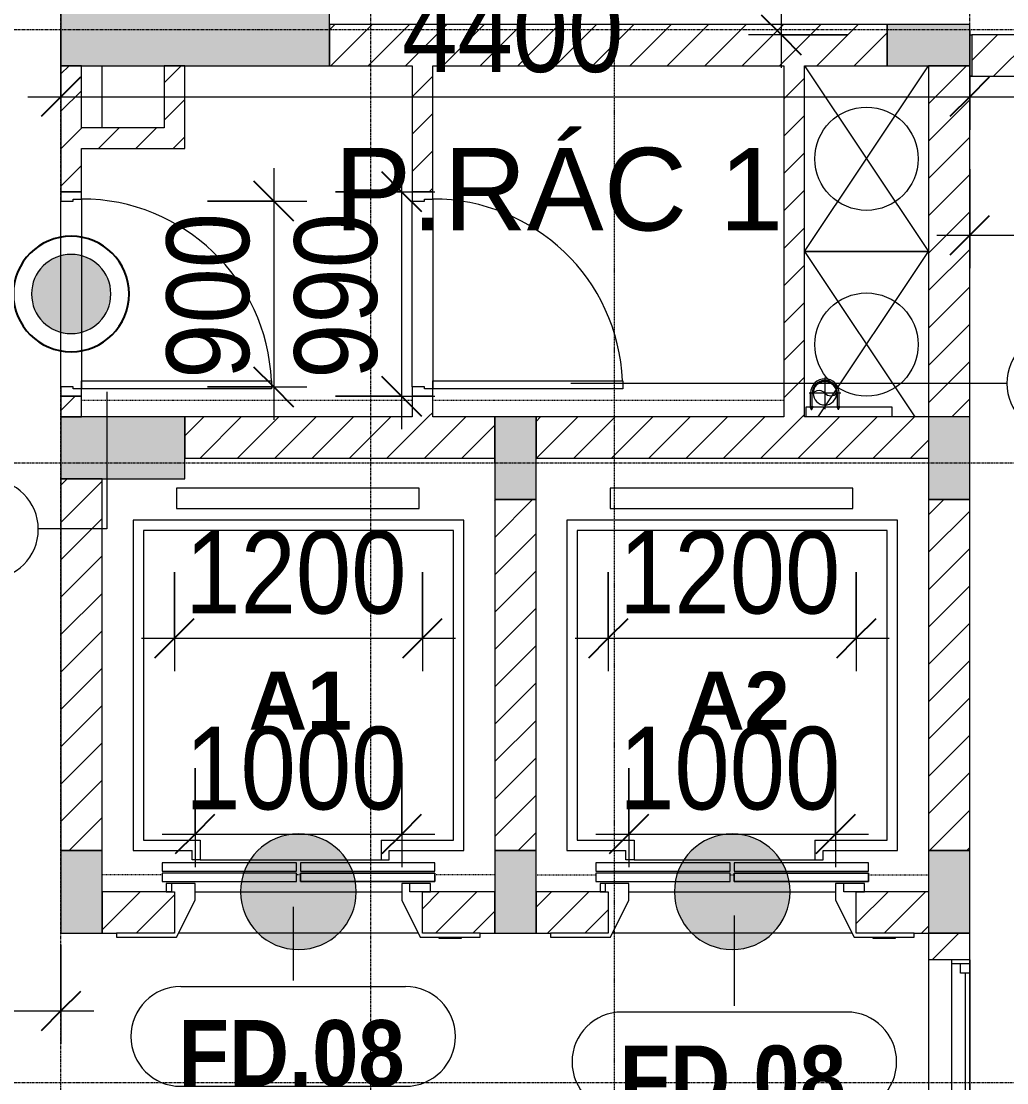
# Model space of a CAD drawing. Header units: millimetres. Extents: x 1591 to 240306, y -15958 to 82755.
# Drawn here: x 55262 to 60033, y 48437 to 53578 of the extents above; entities that cross this region are included whole.
import ezdxf

# ---------------------------------------------------------------- set-up
doc = ezdxf.new("R2010")
doc.units = ezdxf.units.MM
for name, pattern in [('Dash 1_8_', [6.35, 3.175, -3.175]), ('Dash Dot 3_16_', [7.9375, 4.7625, -1.5875, 0, -1.5875]), ('Grid Line', [22.225, 12.7, -3.175, 3.175, -3.175]), ('IMPORT-CENTER _2_', [40.64, 25.4, -5.08, 5.08, -5.08])]:
    doc.linetypes.add(name, pattern=pattern)
for name, color, linetype, lineweight in [('0-1', 7, 'Continuous', 5), ('0-2', 250, 'Continuous', 9), ('A-ANNO-DIMS', 211, 'Continuous', 9), ('A-ANNO-DIMS-160', 211, 'Continuous', 9), ('A-ANNO-NOTE', 131, 'Continuous', 9), ('A-ANNO-NOTE-1', 131, 'Continuous', 25), ('A-AREA', 32, 'Dash 1_8_', 9), ('A-AREA-IDEN', 2, 'Continuous', 9), ('A-DETL-GENF-2', 1, 'Continuous', 9), ('A-DOOR-3', 1, 'Continuous', 9), ('A-DOOR-FRAM-1', 1, 'Continuous', 9), ('A-DOOR-IDEN', 31, 'Continuous', 9), ('A-FLOR', 192, 'Continuous', 9), ('A-FLOR-1', 250, 'Continuous', 9), ('A-FLOR-2', 9, 'Continuous', 9), ('A-GLAZ', 151, 'Continuous', 9), ('A-WALL', 113, 'Continuous', 9), ('A-WALL-3', 113, 'Continuous', 18), ('A-WALL-PATT-2', 111, 'Continuous', 9), ('G-ANNO-SYMB-1', 111, 'Dash Dot 3_16_', 18), ('G-ANNO-TEXT-1', 7, 'Continuous', 9), ('G-IMPT-2', 8, 'IMPORT-CENTER _2_', 9), ('G-IMPT-3', 8, 'Continuous', 9), ('M-EQPM', 50, 'Continuous', 9), ('S-COLS-1', 52, 'Continuous', 5), ('S-COLS-2', 7, 'Continuous', 18), ('S-GRID-1', 1, 'Grid Line', 9)]:
    doc.layers.add(name, color=color, linetype=linetype, lineweight=lineweight)
doc.styles.add('Arial_6', font='arial_0.ttf', dxfattribs={"height": 400})
doc.styles.add('Arial_9', font='arial_0.ttf', dxfattribs={"height": 280})
doc.styles.add('Arial_B_3', font='arialbd_0.ttf', dxfattribs={"width": 0.9, "height": 320})
doc.styles.add('UTM Avo', font='UTM Avo.ttf', dxfattribs={"width": 0.9, "height": 400})
doc.dimstyles.new('1_Dim_chi_tiet_2_5', dxfattribs={"dimscale": 304.8, "dimtxt": 399.720379, "dimasz": 0.629921, "dimexe": 0.524934, "dimexo": 0.0625, "dimgap": 0.052493, "dimtad": 1, "dimdec": 0, "dimrnd": 5, "dimzin": 0, "dimdsep": 46, "dimtxsty": 'UTM Avo', "dimblk1": 'OBLIQUE', "dimblk2": 'OBLIQUE', "dimsah": 1, "dimcen": 0.09, "dimdle": 0.524934, "dimazin": 0, "dimtfac": 1, "dimtdec": 4, "dimtix": 1, "dimtmove": 0, "dimatfit": 3, "dimfxl": 1.049869, "dimfxlon": 1, "dimtvp": 1, "dimtolj": 1, "dimtzin": 0, "dimarcsym": 2})
doc.dimstyles.new('1_Dim_chi_tiet_2_5_1', dxfattribs={"dimscale": 304.8, "dimtxt": 399.720379, "dimasz": 0.629921, "dimexe": 0.524934, "dimexo": 0.0625, "dimgap": 0.052493, "dimtad": 1, "dimdec": 0, "dimrnd": 5, "dimzin": 0, "dimdsep": 46, "dimtxsty": 'UTM Avo', "dimblk1": 'OBLIQUE', "dimblk2": 'OBLIQUE', "dimsah": 1, "dimcen": 0.09, "dimdle": 0.524934, "dimazin": 0, "dimtfac": 1, "dimtdec": 4, "dimtix": 1, "dimtmove": 0, "dimatfit": 3, "dimfxl": 1.049869, "dimfxlon": 1, "dimtvp": 1, "dimtolj": 1, "dimtzin": 0, "dimarcsym": 2})
pattern_1 = [(45, (11001.35, 0), (-90.50967, 90.50967), [])]

# ---------------------------------------------------------------- blocks, each defined once
blk = doc.blocks.new('NCV_TKTC_KET CAU_rvt-1-TKCS_MB TẦNG 3-4')
at = {"layer": 'S-COLS-1'}
for points in [[(45752.6, 53361.9), (45752.6, 53711.9), (44452.6, 53711.9), (44452.6, 53361.9), (44830.6, 53361.9)], [(48852.6, 53362.3), (48852.6, 53562.3), (48452.6, 53562.3), (48452.6, 53362.3)], [(45052.6, 51361.9), (45052.6, 51661.9), (44452.6, 51661.9), (44452.6, 51361.9), (44830.6, 51361.9)], [(46752.6, 51261.9), (46752.6, 51661.9), (46552.6, 51661.9), (46552.6, 51261.9)], [(48852.6, 51261.9), (48852.6, 51661.9), (48652.6, 51661.9), (48652.6, 51261.9)], [(44652.6, 49161.9), (44652.6, 49561.9), (44452.6, 49561.9), (44452.6, 49161.9)], [(46752.6, 49161.9), (46752.6, 49561.9), (46552.6, 49561.9), (46552.6, 49161.9)], [(48852.6, 49161.9), (48852.6, 49561.9), (48652.6, 49561.9), (48652.6, 49161.9)]]:
    blk.add_hatch(color=256, dxfattribs=at).paths.add_polyline_path(points)
at = {"layer": 'A-FLOR-1'}
for p, q in [((44652.6, 53061.9), (44652.6, 53361.9)), ((48852.6, 53311.9), (48862.6, 53311.9))]:
    blk.add_line(p, q, dxfattribs=at)
at = {"layer": 'S-COLS-2'}
for p, q in [((44452.6, 53711.9), (44452.6, 53361.9)), ((45752.6, 53361.9), (45752.6, 53711.9)), ((48452.6, 53562.3), (48452.6, 53362.3)), ((48852.6, 53562.3), (48452.6, 53562.3)), ((48852.6, 53362.3), (48852.6, 53562.3)), ((44452.6, 53361.9), (45752.6, 53361.9)), ((48452.6, 53362.3), (48852.6, 53362.3)), ((44452.6, 51661.9), (44452.6, 51361.9)), ((45052.6, 51661.9), (44452.6, 51661.9)), ((45052.6, 51361.9), (45052.6, 51661.9)), ((46752.6, 51661.9), (46552.6, 51661.9)), ((46552.6, 51661.9), (46552.6, 51261.9)), ((46752.6, 51261.9), (46752.6, 51661.9)), ((48852.6, 51661.9), (48652.6, 51661.9)), ((48652.6, 51661.9), (48652.6, 51261.9)), ((48852.6, 51261.9), (48852.6, 51661.9)), ((44452.6, 51361.9), (45052.6, 51361.9)), ((46552.6, 51261.9), (46752.6, 51261.9)), ((48652.6, 51261.9), (48852.6, 51261.9)), ((44652.6, 49561.9), (44452.6, 49561.9)), ((44452.6, 49561.9), (44452.6, 49161.9)), ((44652.6, 49161.9), (44652.6, 49561.9)), ((46752.6, 49561.9), (46552.6, 49561.9)), ((46552.6, 49561.9), (46552.6, 49161.9)), ((46752.6, 49161.9), (46752.6, 49561.9)), ((48852.6, 49561.9), (48652.6, 49561.9)), ((48652.6, 49561.9), (48652.6, 49161.9)), ((48852.6, 49161.9), (48852.6, 49561.9)), ((44452.6, 49161.9), (44652.6, 49161.9)), ((46552.6, 49161.9), (46752.6, 49161.9)), ((48652.6, 49161.9), (48852.6, 49161.9))]:
    blk.add_line(p, q, dxfattribs=at)
blk = doc.blocks.new('NCV_TKTC_TANG 3 - 4_rvt-2-TKCS_MB TẦNG 3-4')
at = {"layer": 'A-FLOR-2'}
blk.add_line((48852.6, 53511.9), (48862.6, 53511.9), dxfattribs=at)
blk = doc.blocks.new('1_FAMILY RVT - W01-WxH 1400x3200xmm-489780-TKCS_MB TẦNG 3-4')
at = {"layer": 'A-GLAZ'}
for p, q in [((698.4, 172.39), (749.2, 197.79)), ((698.4, 172.39), (749.2, 146.99)), ((698.4, 172.39), (901.6, 172.39)), ((-1600, 96.19), (-1600, -103.81)), ((1600, 96.19), (-1600, 96.19)), ((-1600, 96.19), (-1536.5, 96.19)), ((-1580.95, 96.19), (-1580.95, 7.29)), ((-1536.5, 51.74), (-1580.95, 51.74)), ((-1536.5, 96.19), (-22.225, 96.19)), ((-1536.5, 96.19), (-1536.5, 51.74)), ((-1536.5, 73.965), (-22.225, 73.965)), ((-22.225, 7.29), (-22.225, 96.19)), ((-22.225, 96.19), (22.225, 96.19)), ((22.225, 51.74), (-22.225, 51.74)), ((22.225, 96.19), (1580.95, 96.19)), ((22.225, 96.19), (22.225, 7.29)), ((1536.5, 51.74), (1536.5, 7.29)), ((1580.95, 51.74), (1536.5, 51.74)), ((1580.95, 96.19), (1600, 96.19)), ((1580.95, 96.19), (1580.95, 7.29)), ((1600, -103.81), (1600, 96.19)), ((-1600, 7.29), (-1580.95, 7.29)), ((-1580.95, 7.29), (-22.225, 7.29)), ((-22.225, 7.29), (22.225, 7.29)), ((22.225, 29.515), (1536.5, 29.515)), ((22.225, 7.29), (1536.5, 7.29)), ((1536.5, 7.29), (1600, 7.29)), ((-1600, -103.81), (1600, -103.81))]:
    blk.add_line(p, q, dxfattribs=at)
blk = doc.blocks.new('Thang may HIEN - Dài x Rộng - 2000x2000-2402764-TKCS_MB TẦNG 3-4')
at = {"layer": 'A-DOOR-3'}
for p, q in [((-590, 120), (-880, 120)), ((-880, 120), (-880, 100)), ((-680, 124), (-790, 124)), ((-790, 124), (-790, 120)), ((-680, 120), (-680, 124)), ((-500, -60), (-590, 120)), ((590, 120), (500, -60)), ((880, 120), (590, 120)), ((880, 100), (880, 120)), ((-880, 100), (-600, 100)), ((-600, 100), (-600, -100)), ((600, -100), (600, 100)), ((600, 100), (880, 100)), ((-600, -100), (-640, -100)), ((-640, -100), (-640, -140)), ((-600, -100), (-540, -100)), ((-540, -100), (-540, -140)), ((-500, -140), (-500, -60)), ((500, -60), (500, -140)), ((615, -100), (600, -100)), ((615, -140), (615, -100)), ((640, -100), (615, -100)), ((640, -140), (640, -100)), ((-660, -190.4), (-660, -150.4)), ((-660, -150.4), (-10, -150.4)), ((-10, -150.4), (-660, -150.4)), ((-660, -150.4), (-660, -190.4)), ((-640, -140), (-540, -140)), ((-540, -140), (-500, -140)), ((-10, -150.4), (-10, -190.4)), ((-10, -190.4), (-10, -150.4)), ((660, -150.4), (10, -150.4)), ((10, -150.4), (10, -190.4)), ((10, -150.4), (10, -190.4)), ((660, -150.4), (10, -150.4)), ((500, -140), (615, -140)), ((615, -140), (640, -140)), ((660, -190.4), (660, -150.4)), ((660, -190.4), (660, -150.4)), ((-10, -190.4), (-660, -190.4)), ((-660, -190.4), (-10, -190.4)), ((-10, -200.4), (-660, -200.4)), ((-660, -200.4), (-660, -240.4)), ((-10, -200.4), (-660, -200.4)), ((-660, -200.4), (-660, -240.4)), ((-10, -240.4), (-10, -200.4)), ((-10, -240.4), (-10, -200.4)), ((10, -190.4), (660, -190.4)), ((10, -190.4), (660, -190.4)), ((10, -200.4), (10, -240.4)), ((660, -200.4), (10, -200.4)), ((10, -200.4), (10, -240.4)), ((660, -200.4), (10, -200.4)), ((660, -240.4), (660, -200.4)), ((660, -240.4), (660, -200.4)), ((-660, -240.4), (-10, -240.4)), ((-660, -240.4), (-10, -240.4)), ((-440, -255), (-440, -300)), ((-400, -255), (-440, -255)), ((475, -255), (-400, -255)), ((-400, -350), (-400, -255)), ((10, -240.4), (660, -240.4)), ((10, -240.4), (660, -240.4)), ((475, -255), (515, -255)), ((475, -350), (475, -255)), ((515, -255), (515, -300)), ((-440, -300), (-800, -300)), ((-800, -300), (-800, -1900)), ((800, -300), (515, -300)), ((800, -1900), (800, -300)), ((-400, -350), (-750, -350)), ((-750, -350), (-750, -1850)), ((750, -350), (475, -350)), ((750, -1850), (750, -350)), ((-750, -1850), (750, -1850)), ((-800, -1900), (800, -1900)), ((590.8, -1955.4), (-584.2, -1955.4)), ((-584.2, -1955.4), (-584.2, -2055.4)), ((590.8, -2055.4), (590.8, -1955.4)), ((-584.2, -2055.4), (590.8, -2055.4))]:
    blk.add_line(p, q, dxfattribs=at)
blk = doc.blocks.new('FD_02 - FD_03 - FD_03-KY THUAT-900x2200mm-801878-TKCS_MB TẦNG 3-4')
at = {"layer": 'A-DETL-GENF-2'}
for p, q in [((420, 50), (420, 970)), ((420, 970), (460, 970)), ((460, 970), (460, 50)), ((460, 50), (420, 50))]:
    blk.add_line(p, q, dxfattribs=at)
blk.add_arc((460, 50), 920, 92.4919, 180, dxfattribs=at)
at = {"layer": 'A-DOOR-FRAM-1'}
for p, q in [((-460, 50), (-495, 50)), ((-495, 50), (-495, -50)), ((-460, 10), (-460, 50)), ((-450, 10), (-460, 10)), ((-450, -50), (-450, 10)), ((460, 10), (450, 10)), ((450, 10), (450, -50)), ((495, 50), (460, 50)), ((460, 50), (460, 10)), ((495, -50), (495, 50)), ((-495, -50), (-450, -50)), ((450, -50), (495, -50))]:
    blk.add_line(p, q, dxfattribs=at)
blk = doc.blocks.new('TKTC_XREF_251221_MB TANG 2-7 - TKTC_XREF_260130_MB TANG 2-5_dwg_CUM U_DN100-4746796-TKCS_MB TẦNG 3-4')
at = {"layer": 'G-IMPT-3'}
blk.add_hatch(color=256, dxfattribs=at).paths.add_polyline_path([(0, 61), (0, 57), (14.8, 55.1), (28.5, 49.4), (40.3, 40.3), (49.4, 28.5), (55.1, 14.8), (57, 0), (55.1, -14.8), (49.4, -28.5), (40.3, -40.3), (28.5, -49.4), (14.8, -55.1), (0, -57), (0, -61), (15.8, -58.9), (30.5, -52.8), (43.1, -43.1), (52.8, -30.5), (58.9, -15.8), (61, 0), (58.9, 15.8), (52.8, 30.5), (43.1, 43.1), (30.5, 52.8), (15.8, 58.9)])
for p, q in [((-79.1, 66.6), (-79.1, 63.4)), ((-76.6, 66.6), (-76.6, 63.4)), ((-74.6, 66.6), (-74.6, 63.4)), ((-72.7, 69.3), (-72.7, 60.7)), ((-66.9, 67.9), (-71.7, 67.9)), ((-66.9, 62.1), (-71.7, 62.1)), ((-65, 69), (0, 69)), ((-79.1, -63.4), (-79.1, -66.6)), ((-76.6, -63.4), (-76.6, -66.6)), ((-74.6, -63.4), (-74.6, -66.6)), ((-72.7, -60.7), (-72.7, -69.3)), ((-66.9, -62.1), (-71.7, -62.1)), ((-66.9, -67.9), (-71.7, -67.9)), ((-65, -69), (0, -69))]:
    blk.add_line(p, q, dxfattribs=at)
at = {"layer": 'G-IMPT-3', "flags": 128}
for points in [[(-72.7, 67.6), (-78.1, 67.6), (-78.1, 62.4), (-72.7, 62.4)], [(-71.7, 59.2), (-66.9, 59.2), (-66.9, 70.8), (-71.7, 70.8)], [(-66.9, 70.8), (-66.9, 72.7), (-65, 72.7), (-65, 57.3), (-66.9, 57.3), (-66.9, 59.2)], [(-65, 61), (0, 61), (0, 57)], [(-72.7, -62.4), (-78.1, -62.4), (-78.1, -67.6), (-72.7, -67.6)], [(-71.7, -70.8), (-66.9, -70.8), (-66.9, -59.2), (-71.7, -59.2)], [(-66.9, -59.2), (-66.9, -57.3), (-65, -57.3), (-65, -72.7), (-66.9, -72.7), (-66.9, -70.8)], [(-65, -61), (0, -61), (0, -57)]]:
    blk.add_lwpolyline(points, dxfattribs=at)
at = {"layer": 'G-IMPT-3'}
for centre, radius, start, end in [((-78.1, 66.6), 0.96, 90, 180), ((-78.1, 63.4), 0.96, 180, 270), ((-71.1, 69.3), 1.56, 112.6199, 247.3801), ((-67.9, 65), 4.8, 143.1301, 216.8699), ((-71.1, 60.7), 1.56, 112.6199, 247.3801), ((0, 0), 69, 270, 90), ((0, 0), 61, 270, 90), ((0, 0), 57, 270, 90), ((-78.1, -63.4), 0.96, 90, 180), ((-78.1, -66.6), 0.96, 180, 270), ((-71.1, -60.7), 1.56, 112.6199, 247.3801), ((-67.9, -65), 4.8, 143.1301, 216.8699), ((-71.1, -69.3), 1.56, 112.6199, 247.3801)]:
    blk.add_arc(centre, radius, start, end, dxfattribs=at)
blk = doc.blocks.new('TKTC_XREF_251221_MB TANG 2-7 - TKTC_XREF_260130_MB TANG 2-5_dwg_$cc-4746800-TKCS_MB TẦNG 3-4')
at = {"layer": 'G-IMPT-2'}
for p, q in [((0, -0.673), (0, 0.673)), ((-0.673, 0), (0.673, 0))]:
    blk.add_line(p, q, dxfattribs=at)
at = {"layer": 'M-EQPM'}
blk.add_circle((0, 0), 0.5, dxfattribs=at)
for centre, radius, start, end in [((0, 0), 0.5, 90, 270), ((0.188, 0.25), 0.313, 126.8699, 233.1301), ((-0.188, -0.25), 0.313, 306.8699, 53.1301)]:
    blk.add_arc(centre, radius, start, end, dxfattribs=at)
blk = doc.blocks.new('TKTC_XREF_251221_MB TANG 2-7 - TKTC_XREF_251221_MB TANG 2-7-2039446-TKCS_MB TẦNG 3-4')
at = {"layer": 'M-EQPM'}
for p, q in [((15200.1, 36076.6), (15210.1, 36076.6)), ((14407.5, 34474.2), (14822.7, 34474.2)), ((14407.5, 34425), (14407.5, 34474.2)), ((14822.7, 34474.2), (14822.7, 34425))]:
    blk.add_line(p, q, dxfattribs=at)
at = {"extrusion": (0, 0, -1), "xscale": 114.0000000000649, "yscale": 114.0000000000649, "zscale": -114.0000000000649, "rotation": 269.9277821117897}
blk.add_blockref('TKTC_XREF_251221_MB TANG 2-7 - TKTC_XREF_260130_MB TANG 2-5_dwg_$cc-4746800-TKCS_MB TẦNG 3-4', (-14498.6, 34539.6), dxfattribs=at)
at = {"rotation": 90.072217886616}
blk.add_blockref('TKTC_XREF_251221_MB TANG 2-7 - TKTC_XREF_260130_MB TANG 2-5_dwg_CUM U_DN100-4746796-TKCS_MB TẦNG 3-4', (14498.6, 34540.5), dxfattribs=at)
blk = doc.blocks.new('DIMBLOCK59-TKCS_MB TẦNG 3-4')
at = {"layer": 'A-ANNO-DIMS-160'}
for p, q in [((55453.9, 53532.3), (55453.9, 53052.3)), ((55453.9, 53212.3), (55453.9, 53532.3)), ((59853.9, 53532.3), (59853.9, 53052.3)), ((59853.9, 53212.3), (59853.9, 53532.3)), ((55293.9, 53212.3), (59853.9, 53212.3))]:
    blk.add_line(p, q, dxfattribs=at)
at = {"layer": 'A-ANNO-DIMS-160', "lineweight": 25}
for p, q in [((55453.9, 53212.3), (55549.9, 53308.3)), ((59853.9, 53212.3), (59949.9, 53308.3)), ((55453.9, 53212.3), (55357.9, 53116.3)), ((59853.9, 53212.3), (59757.9, 53116.3))]:
    blk.add_line(p, q, dxfattribs=at)
at = {"layer": 'A-ANNO-DIMS-160', "color": 0, "insert": (57106.1, 53731.9), "char_height": 400, "width": 1314.636, "attachment_point": 1, "line_spacing_factor": 1.110334, "style": 'UTM Avo'}
blk.add_mtext('4400', dxfattribs=at)
blk = doc.blocks.new('_Oblique')
at = {"color": 0, "linetype": 'ByBlock', "lineweight": -2}
blk.add_line((-0.5, -0.5), (0.5, 0.5), dxfattribs=at)
blk = doc.blocks.new('DIMBLOCK60-TKCS_MB TẦNG 3-4')
at = {"layer": 'A-ANNO-DIMS-160'}
for p, q in [((59853.9, 53532.3), (59853.9, 53052.3)), ((59853.9, 53212.3), (59853.9, 53532.3)), ((63753.9, 53532.3), (63753.9, 53052.3)), ((63753.9, 53212.3), (63753.9, 53532.3)), ((59853.9, 53212.3), (63753.9, 53212.3))]:
    blk.add_line(p, q, dxfattribs=at)
at = {"layer": 'A-ANNO-DIMS-160', "lineweight": 25}
for p, q in [((59853.9, 53212.3), (59949.9, 53308.3)), ((63753.9, 53212.3), (63849.9, 53308.3)), ((59853.9, 53212.3), (59757.9, 53116.3)), ((63753.9, 53212.3), (63657.9, 53116.3))]:
    blk.add_line(p, q, dxfattribs=at)
at = {"layer": 'A-ANNO-DIMS-160', "color": 0, "insert": (61256.1, 53731.9), "char_height": 400, "width": 1314.636, "attachment_point": 1, "line_spacing_factor": 1.110334, "style": 'UTM Avo'}
blk.add_mtext('3900', dxfattribs=at)
blk = doc.blocks.new('DIMBLOCK74-TKCS_MB TẦNG 3-4')
at = {"layer": 'A-ANNO-DIMS-160'}
for p, q in [((57103.5, 52911.9), (57103.5, 51601.9)), ((56783.5, 52751.9), (57263.5, 52751.9)), ((57103.5, 52751.9), (56783.5, 52751.9)), ((56783.5, 51761.9), (57263.5, 51761.9)), ((57103.5, 51761.9), (56783.5, 51761.9))]:
    blk.add_line(p, q, dxfattribs=at)
at = {"layer": 'A-ANNO-DIMS-160', "lineweight": 25}
for p, q in [((57103.5, 52751.9), (57007.5, 52847.9)), ((57103.5, 52751.9), (57199.5, 52655.9)), ((57103.5, 51761.9), (57007.5, 51857.9)), ((57103.5, 51761.9), (57199.5, 51665.9))]:
    blk.add_line(p, q, dxfattribs=at)
at = {"layer": 'A-ANNO-DIMS-160', "color": 0, "insert": (56583.9, 51846.1), "char_height": 400, "width": 985.977, "attachment_point": 1, "rotation": 90, "line_spacing_factor": 1.110334, "style": 'UTM Avo'}
blk.add_mtext('990', dxfattribs=at)
blk = doc.blocks.new('DIMBLOCK122-TKCS_MB TẦNG 3-4')
at = {"layer": 'A-ANNO-DIMS-160'}
for p, q in [((56484.6, 52866.9), (56484.6, 51646.9)), ((56164.6, 52706.9), (56644.6, 52706.9)), ((56484.6, 52706.9), (56164.6, 52706.9)), ((56164.6, 51806.9), (56644.6, 51806.9)), ((56484.6, 51806.9), (56164.6, 51806.9))]:
    blk.add_line(p, q, dxfattribs=at)
at = {"layer": 'A-ANNO-DIMS-160', "lineweight": 25}
for p, q in [((56484.6, 52706.9), (56388.6, 52802.9)), ((56484.6, 52706.9), (56580.6, 52610.9)), ((56484.6, 51806.9), (56388.6, 51902.9)), ((56484.6, 51806.9), (56580.6, 51710.9))]:
    blk.add_line(p, q, dxfattribs=at)
at = {"layer": 'A-ANNO-DIMS-160', "color": 0, "insert": (55965, 51846.1), "char_height": 400, "width": 985.977, "attachment_point": 1, "rotation": 90, "line_spacing_factor": 1.110334, "style": 'UTM Avo'}
blk.add_mtext('900', dxfattribs=at)
blk = doc.blocks.new('HDNDCT_GHI CHÚ CỬA CHỐNG CHÁY E30 - HDNDCT_GHI CHÚ CỬA CHỐNG CHÁY E30-1614707-TKCS_MB TẦNG 3-4')
at = {"layer": 'A-ANNO-NOTE'}
h = blk.add_hatch(color=256, dxfattribs=at)
edge = h.paths.add_edge_path()
edge.add_arc((0, 0), 1.75, 0, 180)
edge.add_arc((0, 0), 1.75, 180, 360)
for start, end in [(360, 180), (180, 360)]:
    blk.add_arc((0, 0), 1.75, start, end, dxfattribs=at)
blk = doc.blocks.new('HDNDCT_GHI CHÚ CỬA CHỐNG CHÁY EI60 - HDNDCT_GHI CHÚ CỬA CHỐNG CHÁY EI60-1614697-TKCS_MB TẦNG 3-4')
at = {"layer": 'A-ANNO-NOTE'}
h = blk.add_hatch(color=256, dxfattribs=at)
edge = h.paths.add_edge_path()
edge.add_arc((0, 0), 1.2, 0, 180)
edge.add_arc((0, 0), 1.2, 180, 360)
for radius, start, end in [(1.75, 360, 180), (1.2, 360, 180), (1.2, 180, 360)]:
    blk.add_arc((0, 0), radius, start, end, dxfattribs=at)
at = {"layer": 'A-ANNO-NOTE-1'}
for start, end in [(360, 180), (180, 360)]:
    blk.add_arc((0, 0), 1.75, start, end, dxfattribs=at)
blk = doc.blocks.new('DIMBLOCK154-TKCS_MB TẦNG 3-4')
at = {"layer": 'A-ANNO-DIMS-160'}
for p, q in [((53403.9, 49105.2), (53403.9, 48625.2)), ((53403.9, 48785.2), (53403.9, 49105.2)), ((55453.9, 49105.2), (55453.9, 48625.2)), ((55453.9, 48785.2), (55453.9, 49105.2)), ((53243.9, 48785.2), (55613.9, 48785.2))]:
    blk.add_line(p, q, dxfattribs=at)
at = {"layer": 'A-ANNO-DIMS-160', "lineweight": 25}
for p, q in [((53403.9, 48785.2), (53499.9, 48881.2)), ((55453.9, 48785.2), (55549.9, 48881.2)), ((53403.9, 48785.2), (53307.9, 48689.2)), ((55453.9, 48785.2), (55357.9, 48689.2))]:
    blk.add_line(p, q, dxfattribs=at)
at = {"layer": 'A-ANNO-DIMS-160', "color": 0, "insert": (53881.1, 49304.9), "char_height": 400, "width": 1314.636, "attachment_point": 1, "line_spacing_factor": 1.110334, "style": 'UTM Avo'}
blk.add_mtext('2050', dxfattribs=at)
blk = doc.blocks.new('DIMBLOCK185-TKCS_MB TẦNG 3-4')
at = {"layer": 'A-ANNO-DIMS-160'}
for p, q in [((57103.5, 52911.9), (57103.5, 51601.9)), ((56783.5, 52751.9), (57263.5, 52751.9)), ((57103.5, 52751.9), (56783.5, 52751.9)), ((56783.5, 51761.9), (57263.5, 51761.9)), ((57103.5, 51761.9), (56783.5, 51761.9))]:
    blk.add_line(p, q, dxfattribs=at)
at = {"layer": 'A-ANNO-DIMS-160', "lineweight": 25}
for p, q in [((57103.5, 52751.9), (57007.5, 52847.9)), ((57103.5, 52751.9), (57199.5, 52655.9)), ((57103.5, 51761.9), (57007.5, 51857.9)), ((57103.5, 51761.9), (57199.5, 51665.9))]:
    blk.add_line(p, q, dxfattribs=at)
at = {"layer": 'A-ANNO-DIMS-160', "color": 0, "insert": (56583.9, 51846.1), "char_height": 400, "width": 985.977, "attachment_point": 1, "rotation": 90, "line_spacing_factor": 1.110334, "style": 'UTM Avo'}
blk.add_mtext('990', dxfattribs=at)
blk = doc.blocks.new('DIMBLOCK235-TKCS_MB TẦNG 3-4')
at = {"layer": 'A-ANNO-DIMS-160'}
for p, q in [((56484.6, 52866.9), (56484.6, 51646.9)), ((56164.6, 52706.9), (56644.6, 52706.9)), ((56484.6, 52706.9), (56164.6, 52706.9)), ((56164.6, 51806.9), (56644.6, 51806.9)), ((56484.6, 51806.9), (56164.6, 51806.9))]:
    blk.add_line(p, q, dxfattribs=at)
at = {"layer": 'A-ANNO-DIMS-160', "lineweight": 25}
for p, q in [((56484.6, 52706.9), (56388.6, 52802.9)), ((56484.6, 52706.9), (56580.6, 52610.9)), ((56484.6, 51806.9), (56388.6, 51902.9)), ((56484.6, 51806.9), (56580.6, 51710.9))]:
    blk.add_line(p, q, dxfattribs=at)
at = {"layer": 'A-ANNO-DIMS-160', "color": 0, "insert": (55965, 51846.1), "char_height": 400, "width": 985.977, "attachment_point": 1, "rotation": 90, "line_spacing_factor": 1.110334, "style": 'UTM Avo'}
blk.add_mtext('900', dxfattribs=at)
blk = doc.blocks.new('STN_Door Tag - STN_Door Tag-1788670-TKCS_MB TẦNG 3-4')
at = {"layer": 'A-DOOR-IDEN'}
for p, q in [((-3.37, 1.495), (3.431, 1.495)), ((-3.37, -1.524), (3.431, -1.524))]:
    blk.add_line(p, q, dxfattribs=at)
for centre, start, end in [((-3.37, -0.015), 90, 270), ((3.431, -0.015), 270, 90)]:
    blk.add_arc(centre, 1.509, start, end, dxfattribs=at)
blk = doc.blocks.new('DIMBLOCK331-TKCS_MB TẦNG 3-4')
at = {"layer": 'A-ANNO-DIMS-160'}
for p, q in [((58942.1, 53351.9), (58942.1, 61796.9)), ((58622.1, 61636.9), (59102.1, 61636.9)), ((58942.1, 61636.9), (58622.1, 61636.9)), ((59262.1, 53511.9), (58782.1, 53511.9)), ((58942.1, 53511.9), (59262.1, 53511.9))]:
    blk.add_line(p, q, dxfattribs=at)
at = {"layer": 'A-ANNO-DIMS-160', "lineweight": 25}
for p, q in [((58942.1, 61636.9), (58846.1, 61732.9)), ((58942.1, 61636.9), (59038.1, 61540.9)), ((58942.1, 53511.9), (58846.1, 53607.9)), ((58942.1, 53511.9), (59038.1, 53415.9))]:
    blk.add_line(p, q, dxfattribs=at)
at = {"layer": 'A-ANNO-DIMS-160', "color": 0, "insert": (58422.4, 57026.7), "char_height": 400, "width": 1314.636, "attachment_point": 1, "rotation": 90, "line_spacing_factor": 1.110334, "style": 'UTM Avo'}
blk.add_mtext('8125', dxfattribs=at)
blk = doc.blocks.new('DIMBLOCK399-TKCS_MB TẦNG 3-4')
at = {"layer": 'A-ANNO-DIMS-160'}
for p, q in [((59853.9, 52861.3), (59853.9, 52381.3)), ((59853.9, 52541.3), (59853.9, 52861.3)), ((65653.9, 52861.3), (65653.9, 52381.3)), ((65653.9, 52541.3), (65653.9, 52861.3)), ((59693.9, 52541.3), (65813.9, 52541.3))]:
    blk.add_line(p, q, dxfattribs=at)
at = {"layer": 'A-ANNO-DIMS-160', "lineweight": 25}
for p, q in [((59853.9, 52541.3), (59949.9, 52637.3)), ((65653.9, 52541.3), (65749.9, 52637.3)), ((59853.9, 52541.3), (59757.9, 52445.3)), ((65653.9, 52541.3), (65557.9, 52445.3))]:
    blk.add_line(p, q, dxfattribs=at)
at = {"layer": 'A-ANNO-DIMS-160', "color": 0, "insert": (62206.1, 53061), "char_height": 400, "width": 1314.636, "attachment_point": 1, "line_spacing_factor": 1.110334, "style": 'UTM Avo'}
blk.add_mtext('5800', dxfattribs=at)
blk = doc.blocks.new('DIMBLOCK425-TKCS_MB TẦNG 3-4')
at = {"layer": 'A-ANNO-DIMS-160'}
for p, q in [((56103.9, 49961.2), (56103.9, 49481.2)), ((56103.9, 49641.2), (56103.9, 49961.2)), ((57103.9, 49961.2), (57103.9, 49481.2)), ((57103.9, 49641.2), (57103.9, 49961.2)), ((55943.9, 49641.2), (57263.9, 49641.2))]:
    blk.add_line(p, q, dxfattribs=at)
at = {"layer": 'A-ANNO-DIMS-160', "lineweight": 25}
for p, q in [((56103.9, 49641.2), (56199.9, 49737.2)), ((57103.9, 49641.2), (57199.9, 49737.2)), ((56103.9, 49641.2), (56007.9, 49545.2)), ((57103.9, 49641.2), (57007.9, 49545.2))]:
    blk.add_line(p, q, dxfattribs=at)
at = {"layer": 'A-ANNO-DIMS-160', "color": 0, "insert": (56056.1, 50160.8), "char_height": 400, "width": 1314.636, "attachment_point": 1, "line_spacing_factor": 1.110334, "style": 'UTM Avo'}
blk.add_mtext('1000', dxfattribs=at)
blk = doc.blocks.new('DIMBLOCK426-TKCS_MB TẦNG 3-4')
at = {"layer": 'A-ANNO-DIMS-160'}
for p, q in [((58204, 49961.2), (58204, 49481.2)), ((58204, 49641.2), (58204, 49961.2)), ((59204, 49961.2), (59204, 49481.2)), ((59204, 49641.2), (59204, 49961.2)), ((58044, 49641.2), (59364, 49641.2))]:
    blk.add_line(p, q, dxfattribs=at)
at = {"layer": 'A-ANNO-DIMS-160', "lineweight": 25}
for p, q in [((58204, 49641.2), (58300, 49737.2)), ((59204, 49641.2), (59300, 49737.2)), ((58204, 49641.2), (58108, 49545.2)), ((59204, 49641.2), (59108, 49545.2))]:
    blk.add_line(p, q, dxfattribs=at)
at = {"layer": 'A-ANNO-DIMS-160', "color": 0, "insert": (58156.2, 50160.8), "char_height": 400, "width": 1314.636, "attachment_point": 1, "line_spacing_factor": 1.110334, "style": 'UTM Avo'}
blk.add_mtext('1000', dxfattribs=at)
blk = doc.blocks.new('DIMBLOCK427-TKCS_MB TẦNG 3-4')
at = {"layer": 'A-ANNO-DIMS-160'}
for p, q in [((56003.9, 50910), (56003.9, 50430)), ((56003.9, 50590), (56003.9, 50910)), ((57203.9, 50910), (57203.9, 50430)), ((57203.9, 50590), (57203.9, 50910)), ((55843.9, 50590), (57363.9, 50590))]:
    blk.add_line(p, q, dxfattribs=at)
at = {"layer": 'A-ANNO-DIMS-160', "lineweight": 25}
for p, q in [((56003.9, 50590), (56099.9, 50686)), ((57203.9, 50590), (57299.9, 50686)), ((56003.9, 50590), (55907.9, 50494)), ((57203.9, 50590), (57107.9, 50494))]:
    blk.add_line(p, q, dxfattribs=at)
at = {"layer": 'A-ANNO-DIMS-160', "color": 0, "insert": (56056.1, 51109.6), "char_height": 400, "width": 1314.636, "attachment_point": 1, "line_spacing_factor": 1.110334, "style": 'UTM Avo'}
blk.add_mtext('1200', dxfattribs=at)
blk = doc.blocks.new('DIMBLOCK428-TKCS_MB TẦNG 3-4')
at = {"layer": 'A-ANNO-DIMS-160'}
for p, q in [((58104, 50910), (58104, 50430)), ((58104, 50590), (58104, 50910)), ((59304, 50910), (59304, 50430)), ((59304, 50590), (59304, 50910)), ((57944, 50590), (59464, 50590))]:
    blk.add_line(p, q, dxfattribs=at)
at = {"layer": 'A-ANNO-DIMS-160', "lineweight": 25}
for p, q in [((58104, 50590), (58200, 50686)), ((59304, 50590), (59400, 50686)), ((58104, 50590), (58008, 50494)), ((59304, 50590), (59208, 50494))]:
    blk.add_line(p, q, dxfattribs=at)
at = {"layer": 'A-ANNO-DIMS-160', "color": 0, "insert": (58156.2, 51109.6), "char_height": 400, "width": 1314.636, "attachment_point": 1, "line_spacing_factor": 1.110334, "style": 'UTM Avo'}
blk.add_mtext('1200', dxfattribs=at)

msp = doc.modelspace()

# ---------------------------------------------------------------- hatches: boundary and pattern name
at = {"layer": 'A-WALL-PATT-2'}
h = msp.add_hatch(dxfattribs=at)
h.set_pattern_fill('FP_1', color=256, style=0, pattern_type=2)
h.set_pattern_definition(pattern_1)
h.paths.add_polyline_path([(59454, 53361.9), (59454, 53561.9), (56754, 53561.9), (56754, 53361.9), (59056, 53361.9)])
h = msp.add_hatch(dxfattribs=at)
h.set_pattern_fill('FP_1', color=256, style=0, pattern_type=2)
h.set_pattern_definition(pattern_1)
h.paths.add_polyline_path([(63754, 53311.9), (63754, 53511.9), (59864, 53511.9), (59864, 53311.9), (62280, 53311.9)])
h = msp.add_hatch(dxfattribs=at)
h.set_pattern_fill('FP_1', color=256, style=0, pattern_type=2)
h.set_pattern_definition(pattern_1)
h.paths.add_polyline_path([(55553.9, 51661.9), (55553.9, 51761.9), (55453.9, 51761.9), (55453.9, 51661.9)])
h.paths.add_polyline_path([(55453.9, 52751.9), (55553.9, 52751.9), (55553.9, 53362.4), (55453.9, 53362.4), (55453.9, 53246.3)])
h = msp.add_hatch(dxfattribs=at)
h.set_pattern_fill('FP_1', color=256, style=0, pattern_type=2)
h.set_pattern_definition(pattern_1)
h.paths.add_polyline_path([(56054, 52961.9), (56054, 53361.9), (55954, 53361.9), (55954, 52961.9)])
h = msp.add_hatch(dxfattribs=at)
h.set_pattern_fill('FP_1', color=256, style=0, pattern_type=2)
h.set_pattern_definition(pattern_1)
h.paths.add_polyline_path([(57153.8, 51661.9), (57253.8, 51661.9), (57253.8, 51761.9), (57153.8, 51761.9)])
h.paths.add_polyline_path([(57253.8, 52751.9), (57253.8, 53361.9), (57153.8, 53361.9), (57153.8, 52751.9)])
h = msp.add_hatch(dxfattribs=at)
h.set_pattern_fill('FP_1', color=256, style=0, pattern_type=2)
h.set_pattern_definition(pattern_1)
h.paths.add_polyline_path([(59053.8, 51661.9), (59053.8, 53361.9), (58953.8, 53361.9), (58953.8, 51661.9)])
h = msp.add_hatch(dxfattribs=at)
h.set_pattern_fill('FP_1', color=256, style=0, pattern_type=2)
h.set_pattern_definition(pattern_1)
h.paths.add_polyline_path([(59854, 51661.9), (59854, 53361.9), (59654, 53361.9), (59654, 51661.9)])
h = msp.add_hatch(dxfattribs=at)
h.set_pattern_fill('FP_1', color=256, style=0, pattern_type=2)
h.set_pattern_definition(pattern_1)
h.paths.add_polyline_path([(55954, 52961.9), (55954, 53061.9), (55553.9, 53061.9), (55553.9, 52961.9), (55831.9, 52961.9)])
h = msp.add_hatch(dxfattribs=at)
h.set_pattern_fill('FP_1', color=256, style=0, pattern_type=2)
h.set_pattern_definition(pattern_1)
h.paths.add_polyline_path([(56053.9, 51461.9), (57554, 51461.9), (57554, 51661.9), (56053.9, 51661.9)])
h = msp.add_hatch(dxfattribs=at)
h.set_pattern_fill('FP_1', color=256, style=0, pattern_type=2)
h.set_pattern_definition(pattern_1)
h.paths.add_polyline_path([(59654, 51461.9), (59654, 51661.9), (57754, 51661.9), (57754, 51461.9), (59056, 51461.9)])
h = msp.add_hatch(dxfattribs=at)
h.set_pattern_fill('FP_1', color=256, style=0, pattern_type=2)
h.set_pattern_definition(pattern_1)
h.paths.add_polyline_path([(55653.9, 49561.9), (55653.9, 51361.9), (55453.9, 51361.9), (55453.9, 49561.9)])
h = msp.add_hatch(dxfattribs=at)
h.set_pattern_fill('FP_1', color=256, style=0, pattern_type=2)
h.set_pattern_definition(pattern_1)
h.paths.add_polyline_path([(57754, 49561.9), (57754, 51261.9), (57554, 51261.9), (57554, 49561.9)])
h = msp.add_hatch(dxfattribs=at)
h.set_pattern_fill('FP_1', color=256, style=0, pattern_type=2)
h.set_pattern_definition(pattern_1)
h.paths.add_polyline_path([(59854, 49561.9), (59854, 51261.9), (59654, 51261.9), (59654, 49561.9)])
h = msp.add_hatch(dxfattribs=at)
h.set_pattern_fill('FP_1', color=256, style=0, pattern_type=2)
h.set_pattern_definition(pattern_1)
h.paths.add_polyline_path([(57554, 49161.9), (57554, 49361.9), (57203.9, 49361.9), (57203.9, 49161.9), (57483.9, 49161.9)])
h.paths.add_polyline_path([(55723.9, 49161.9), (56003.9, 49161.9), (56003.9, 49361.9), (55653.9, 49361.9), (55653.9, 49161.9)])
h = msp.add_hatch(dxfattribs=at)
h.set_pattern_fill('FP_1', color=256, style=0, pattern_type=2)
h.set_pattern_definition(pattern_1)
h.paths.add_polyline_path([(59584, 49161.9), (59654, 49161.9), (59654, 49361.9), (59304, 49361.9), (59304, 49161.9)])
h.paths.add_polyline_path([(57754, 49161.9), (58104, 49161.9), (58104, 49361.9), (57754, 49361.9), (57754, 49221.9)])
h = msp.add_hatch(dxfattribs=at)
h.set_pattern_fill('FP_1', color=256, style=0, pattern_type=2)
h.set_pattern_definition(pattern_1)
h.paths.add_polyline_path([(59654, 45737), (59854, 45737), (59854, 45832), (59654, 45832)])
h.paths.add_polyline_path([(59654, 49032), (59854, 49032), (59854, 49161.9), (59654, 49161.9)])

# ---------------------------------------------------------------- linework, layer by layer
at = {"layer": '0-2'}
for p, q in [((59053.9, 52462.3), (59653.8, 53361.9)), ((59053.9, 53361.9), (59653.8, 52462.3)), ((59053.9, 52462.3), (59053.9, 53361.9)), ((59454, 53361.9), (59653.8, 53361.9)), ((59653.8, 53361.9), (59653.8, 52462.3)), ((59653.8, 52462.3), (59053.9, 52462.3)), ((59053.9, 52461.9), (59587.4, 51661.9)), ((59053.9, 51661.9), (59053.9, 52461.9)), ((59053.9, 52461.9), (59653.8, 52461.9)), ((59120.4, 51661.9), (59653.8, 52461.9)), ((59653.8, 52461.9), (59653.8, 51661.9))]:
    msp.add_line(p, q, dxfattribs=at)
for centre in [(59353.8, 52911.9), (59353.8, 52011.9)]:
    msp.add_circle(centre, 250, dxfattribs=at)
at = {"layer": 'A-AREA'}
for p, q in [((55553.9, 51743.4), (57153.8, 51743.4)), ((57253.8, 51743.4), (58953.8, 51743.4)), ((55943.9, 49443.4), (55653.9, 49443.4)), ((56613.9, 49443.4), (56593.9, 49443.4)), ((57554, 49443.4), (57263.9, 49443.4)), ((57754, 49443.4), (58044, 49443.4)), ((58694, 49443.4), (58714, 49443.4)), ((59364, 49443.4), (59653.9, 49443.4))]:
    msp.add_line(p, q, dxfattribs=at)
at = {"layer": 'A-DOOR-IDEN'}
for p, q in [((57922.3, 51825.6), (58955.7, 51825.6)), ((58955.7, 51825.6), (60032.8, 51825.6)), ((55677, 51783), (55677, 51118.9)), ((55677, 51118.9), (55344.9, 51118.9)), ((56578.3, 49288.5), (56578.3, 48932.6)), ((58714, 49247.5), (58714, 48809.4))]:
    msp.add_line(p, q, dxfattribs=at)
at = {"layer": 'A-FLOR'}
for p, q in [((55653.9, 53061.9), (55653.9, 53361.9)), ((59053.9, 52462.3), (59053.9, 53361.9)), ((59454, 53361.9), (59654, 53361.9)), ((59654, 53361.9), (59654, 53362.4)), ((59654, 52462.3), (59053.9, 52462.3)), ((59053.9, 51661.9), (59053.9, 52461.9)), ((59053.9, 52461.9), (59654, 52461.9)), ((57553.9, 51461.9), (57553.9, 51437.4))]:
    msp.add_line(p, q, dxfattribs=at)
at = {"layer": 'A-WALL'}
for p, q in [((55453.9, 51806.9), (55453.9, 52706.9)), ((55553.9, 52716.9), (55553.9, 51796.9)), ((57153.8, 51806.9), (57153.8, 52706.9)), ((57253.8, 52716.9), (57253.8, 51796.9)), ((56103.9, 49361.9), (57103.9, 49361.9)), ((58204, 49361.9), (59204, 49361.9)), ((57183.9, 49161.9), (56023.9, 49161.9)), ((59284, 49161.9), (58124, 49161.9))]:
    msp.add_line(p, q, dxfattribs=at)
at = {"layer": 'A-WALL-3'}
for p, q in [((59454, 53561.9), (56754, 53561.9)), ((56754, 53561.9), (56754, 53361.9)), ((59454, 53361.9), (59454, 53561.9)), ((63754, 53511.9), (59864, 53511.9)), ((59864, 53511.9), (59864, 53311.9)), ((55453.9, 53362.4), (55453.9, 52751.9)), ((55553.9, 53362.4), (55453.9, 53362.4)), ((55553.9, 53061.9), (55553.9, 53362.4)), ((55954, 53361.9), (55954, 53061.9)), ((56054, 53361.9), (55954, 53361.9)), ((56054, 52961.9), (56054, 53361.9)), ((56754, 53361.9), (57153.8, 53361.9)), ((57153.8, 53361.9), (57153.8, 52751.9)), ((57253.8, 53361.9), (58953.8, 53361.9)), ((57253.8, 52751.9), (57253.8, 53361.9)), ((58953.8, 53361.9), (58953.8, 51661.9)), ((59053.8, 53361.9), (59454, 53361.9)), ((59053.8, 51661.9), (59053.8, 53361.9)), ((59854, 53361.9), (59654, 53361.9)), ((59654, 53361.9), (59654, 51461.9)), ((59854, 51661.9), (59854, 53361.9)), ((59864, 53311.9), (63754, 53311.9)), ((55954, 53061.9), (55553.9, 53061.9)), ((55553.9, 52751.9), (55553.9, 52961.9)), ((55553.9, 52961.9), (56054, 52961.9)), ((55453.9, 52751.9), (55553.9, 52751.9)), ((57153.8, 52751.9), (57253.8, 52751.9)), ((55453.9, 51761.9), (55453.9, 51661.9)), ((55553.9, 51761.9), (55453.9, 51761.9)), ((55553.9, 51661.9), (55553.9, 51761.9)), ((57153.8, 51761.9), (57153.8, 51661.9)), ((57253.8, 51761.9), (57153.8, 51761.9)), ((57253.8, 51661.9), (57253.8, 51761.9)), ((55453.9, 51661.9), (55553.9, 51661.9)), ((57153.8, 51661.9), (56053.9, 51661.9)), ((56053.9, 51661.9), (56053.9, 51461.9)), ((57554, 51661.9), (57253.8, 51661.9)), ((57554, 51461.9), (57554, 51661.9)), ((58953.8, 51661.9), (57754, 51661.9)), ((57754, 51661.9), (57754, 51461.9)), ((59854, 51661.9), (59053.8, 51661.9)), ((56053.9, 51461.9), (57554, 51461.9)), ((57754, 51461.9), (59654, 51461.9)), ((55653.9, 51361.9), (55453.9, 51361.9)), ((55453.9, 51361.9), (55453.9, 49561.9)), ((55653.9, 49561.9), (55653.9, 51361.9)), ((57754, 51261.9), (57554, 51261.9)), ((57554, 51261.9), (57554, 49561.9)), ((57754, 49561.9), (57754, 51261.9)), ((59654, 51261.9), (59654, 49561.9)), ((59854, 51261.9), (59654, 51261.9)), ((59854, 49561.9), (59854, 51261.9)), ((55453.9, 49561.9), (55653.9, 49561.9)), ((57554, 49561.9), (57754, 49561.9)), ((59654, 49561.9), (59854, 49561.9)), ((55988.9, 49361.9), (55653.9, 49361.9)), ((55653.9, 49361.9), (55653.9, 49161.9)), ((57554, 49361.9), (57203.9, 49361.9)), ((57554, 49161.9), (57554, 49361.9)), ((58089, 49361.9), (57754, 49361.9)), ((57754, 49361.9), (57754, 49161.9)), ((59654, 49361.9), (59304, 49361.9)), ((59654, 49361.9), (59654, 49032)), ((55653.9, 49161.9), (55723.9, 49161.9)), ((57483.9, 49161.9), (57554, 49161.9)), ((57754, 49161.9), (57824, 49161.9)), ((59584, 49161.9), (59654, 49161.9)), ((59854, 49161.9), (59654, 49161.9)), ((59854, 49032), (59854, 49161.9))]:
    msp.add_line(p, q, dxfattribs=at)
at = {"layer": 'G-ANNO-SYMB-1'}
msp.add_line((58132.7, 82373.8), (58132.7, 13320.5), dxfattribs=at)
at = {"layer": 'S-GRID-1'}
for p, q in [((55453.9, 19175.3), (55453.9, 76690.4)), ((56953.9, 19175.3), (56953.9, 76690.4)), ((59853.9, 19175.3), (59853.9, 76690.4)), ((139245.7, 53536.9), (45492.6, 53536.9)), ((139245.7, 51436.9), (45492.6, 51436.9)), ((139245.7, 48436.9), (45492.6, 48436.9))]:
    msp.add_line(p, q, dxfattribs=at)

# ---------------------------------------------------------------- block references
at = {"layer": '0-1'}
for name in ['NCV_TKTC_KET CAU_rvt-1-TKCS_MB TẦNG 3-4', 'NCV_TKTC_TANG 3 - 4_rvt-2-TKCS_MB TẦNG 3-4']:
    msp.add_blockref(name, (11001.4, 0), dxfattribs=at)
at = {"layer": 'A-ANNO-NOTE', "xscale": 160, "yscale": 160, "zscale": 160}
for name, p in [('HDNDCT_GHI CHÚ CỬA CHỐNG CHÁY EI60 - HDNDCT_GHI CHÚ CỬA CHỐNG CHÁY EI60-1614697-TKCS_MB TẦNG 3-4', (55504, 52256.9)), ('HDNDCT_GHI CHÚ CỬA CHỐNG CHÁY E30 - HDNDCT_GHI CHÚ CỬA CHỐNG CHÁY E30-1614707-TKCS_MB TẦNG 3-4', (56604, 49361.9)), ('HDNDCT_GHI CHÚ CỬA CHỐNG CHÁY E30 - HDNDCT_GHI CHÚ CỬA CHỐNG CHÁY E30-1614707-TKCS_MB TẦNG 3-4', (58703.9, 49361.9))]:
    msp.add_blockref(name, p, dxfattribs=at)
at = {"layer": 'A-DOOR-3'}
for name, p, rotation in [('FD_02 - FD_03 - FD_03-KY THUAT-900x2200mm-801878-TKCS_MB TẦNG 3-4', (55503.9, 52256.9), 270), ('FD_02 - FD_03 - FD_03-KY THUAT-900x2200mm-801878-TKCS_MB TẦNG 3-4', (57203.8, 52256.9), 270), ('Thang may HIEN - Dài x Rộng - 2000x2000-2402764-TKCS_MB TẦNG 3-4', (56603.9, 49261.9), 180), ('Thang may HIEN - Dài x Rộng - 2000x2000-2402764-TKCS_MB TẦNG 3-4', (58704, 49261.9), 180)]:
    msp.add_blockref(name, p, dxfattribs=dict(at, rotation=rotation))
at = {"layer": 'A-DOOR-IDEN', "xscale": 159.9999999999999, "yscale": 159.9999999999999, "zscale": 159.9999999999999}
for p in [(60813.5, 51826.3), (54554.5, 51119.6), (56573.4, 48663.7), (58709.2, 48540.5)]:
    msp.add_blockref('STN_Door Tag - STN_Door Tag-1788670-TKCS_MB TẦNG 3-4', p, dxfattribs=at)
at = {"layer": 'A-GLAZ', "rotation": 269.9999999999999}
msp.add_blockref('1_FAMILY RVT - W01-WxH 1400x3200xmm-489780-TKCS_MB TẦNG 3-4', (59757.8, 47432), dxfattribs=at)
at = {"layer": 'M-EQPM'}
msp.add_blockref('TKTC_XREF_251221_MB TANG 2-7 - TKTC_XREF_251221_MB TANG 2-7-2039446-TKCS_MB TẦNG 3-4', (44653.9, 17236.9), dxfattribs=at)

# ---------------------------------------------------------------- texts
at = {"layer": 'A-AREA-IDEN', "insert": (57864.5, 52558.9), "char_height": 400, "width": 2180.8, "attachment_point": 8, "line_spacing_factor": 0.936439, "style": 'Arial_6'}
msp.add_mtext('\\pt8,16,24,32,40,48,56,64,72,80,88,96,104,112,120,128,136,144,152,160,168,176,184,192,200,208,216,224,232,240,248,256;P.RÁC 1', dxfattribs=at)
at = {"layer": 'A-DOOR-IDEN', "char_height": 320, "width": 1124.64, "attachment_point": 5, "line_spacing_factor": 0.936439, "style": 'Arial_B_3'}
for insert in [(56570.2, 48578.3), (58705.9, 48455.1)]:
    msp.add_mtext('\\pt7.2,14.4,21.6,28.8,36,43.2,50.4,57.6,64.8,72,79.2,86.4,93.6,100.8,108,115.2,122.4,129.6,136.8,144,151.2,158.4,165.6,172.8,180,187.2,194.4,201.6,208.8,216,223.2,230.4;FD.08', dxfattribs=dict(at, insert=insert))
at = {"layer": 'G-ANNO-TEXT-1', "char_height": 280, "width": 708.8, "attachment_point": 5, "line_spacing_factor": 0.936439, "style": 'Arial_9'}
for s, insert in [('\\pt79.9988,160.0004,239.9992,320.0008,399.9996,480.0012,560,639.9988,720.0004,799.9992,880.0008,959.9996,1040.0012,1120,1199.9988,1280.0004,1359.9992,1440.0008,1519.9996,1600.0012,1680,1759.9988,1840.0004,1919.9992,2000.0008,2079.9996,2160.0012,2240,2319.9988,2400.0004,2479.9992,2560.0008;{\\fArial|b1|i0|c0|p34;A1}', (56613.1, 50287.5)), ('\\pt79.9988,160.0004,239.9992,320.0008,399.9996,480.0012,560,639.9988,720.0004,799.9992,880.0008,959.9996,1040.0012,1120,1199.9988,1280.0004,1359.9992,1440.0008,1519.9996,1600.0012,1680,1759.9988,1840.0004,1919.9992,2000.0008,2079.9996,2160.0012,2240,2319.9988,2400.0004,2479.9992,2560.0008;{\\fArial|b1|i0|c0|p34;A2}', (58731.7, 50287.5))]:
    msp.add_mtext(s, dxfattribs=dict(at, insert=insert))

# ---------------------------------------------------------------- dimensions: what is measured, and where the dimension line sits
at = {"layer": 'A-ANNO-DIMS'}
for base, p1, p2, dimstyle, override, picture, middle in [((58942.1, 61636.9), (59262.1, 53511.9), (58622.1, 61636.9), '1_Dim_chi_tiet_2_5_1', {"dimpost": '<>', "dimfxl": 8150.167176}, 'DIMBLOCK331-TKCS_MB TẦNG 3-4', (58719.1, 57574.4)), ((57103.5, 51761.9), (56783.5, 52751.9), (56783.5, 51761.9), '1_Dim_chi_tiet_2_5', {"dimpost": '<>', "dimfxl": 990}, 'DIMBLOCK74-TKCS_MB TẦNG 3-4', (56880.5, 52256.9)), ((57103.5, 51761.9), (56783.5, 52751.9), (56783.5, 51761.9), '1_Dim_chi_tiet_2_5', {"dimpost": '<>', "dimfxl": 990}, 'DIMBLOCK185-TKCS_MB TẦNG 3-4', (56880.5, 52256.9)), ((56484.6, 51806.9), (56164.6, 52706.9), (56164.6, 51806.9), '1_Dim_chi_tiet_2_5', {"dimpost": '<>', "dimfxl": 900}, 'DIMBLOCK122-TKCS_MB TẦNG 3-4', (56261.6, 52256.9)), ((56484.6, 51806.9), (56164.6, 52706.9), (56164.6, 51806.9), '1_Dim_chi_tiet_2_5', {"dimpost": '<>', "dimfxl": 900}, 'DIMBLOCK235-TKCS_MB TẦNG 3-4', (56261.6, 52256.9))]:
    dim = msp.add_linear_dim(base=base, p1=p1, p2=p2, angle=90, dimstyle=dimstyle, override=override, dxfattribs=at)
    dim.commit()
    dim.dimension.update_dxf_attribs({"geometry": picture, "text_midpoint": middle})
for base, p1, p2, dimstyle, override, picture, middle in [((59853.9, 53212.3), (55453.9, 53532.3), (59853.9, 53532.3), '1_Dim_chi_tiet_2_5', {"dimpost": '<>', "dimfxl": 4400.000001}, 'DIMBLOCK59-TKCS_MB TẦNG 3-4', (57653.9, 53435.3)), ((63753.9, 53212.3), (59853.9, 53532.3), (63753.9, 53532.3), '1_Dim_chi_tiet_2_5', {"dimpost": '<>', "dimfxl": 3899.999999}, 'DIMBLOCK60-TKCS_MB TẦNG 3-4', (61803.9, 53435.3)), ((65653.9, 52541.3), (59853.9, 52861.3), (65653.9, 52861.3), '1_Dim_chi_tiet_2_5_1', {"dimpost": '<>', "dimfxl": 5799.999999}, 'DIMBLOCK399-TKCS_MB TẦNG 3-4', (62753.9, 52764.3)), ((57203.9, 50590), (56003.9, 50910), (57203.9, 50910), '1_Dim_chi_tiet_2_5_1', {"dimpost": '<>', "dimfxl": 1200}, 'DIMBLOCK427-TKCS_MB TẦNG 3-4', (56603.9, 50813)), ((59304, 50590), (58104, 50910), (59304, 50910), '1_Dim_chi_tiet_2_5_1', {"dimpost": '<>', "dimfxl": 1200}, 'DIMBLOCK428-TKCS_MB TẦNG 3-4', (58704, 50813)), ((57103.9, 49641.2), (56103.9, 49961.2), (57103.9, 49961.2), '1_Dim_chi_tiet_2_5_1', {"dimpost": '<>', "dimfxl": 1000}, 'DIMBLOCK425-TKCS_MB TẦNG 3-4', (56603.9, 49864.2)), ((59204, 49641.2), (58204, 49961.2), (59204, 49961.2), '1_Dim_chi_tiet_2_5_1', {"dimpost": '<>', "dimfxl": 1000}, 'DIMBLOCK426-TKCS_MB TẦNG 3-4', (58704, 49864.2)), ((55453.9, 48785.2), (53403.9, 49105.2), (55453.9, 49105.2), '1_Dim_chi_tiet_2_5', {"dimpost": '<>', "dimfxl": 2050}, 'DIMBLOCK154-TKCS_MB TẦNG 3-4', (54428.9, 49008.2))]:
    dim = msp.add_linear_dim(base=base, p1=p1, p2=p2, dimstyle=dimstyle, override=override, dxfattribs=at)
    dim.commit()
    dim.dimension.update_dxf_attribs({"geometry": picture, "text_midpoint": middle})

doc.saveas('drawing.dxf')
